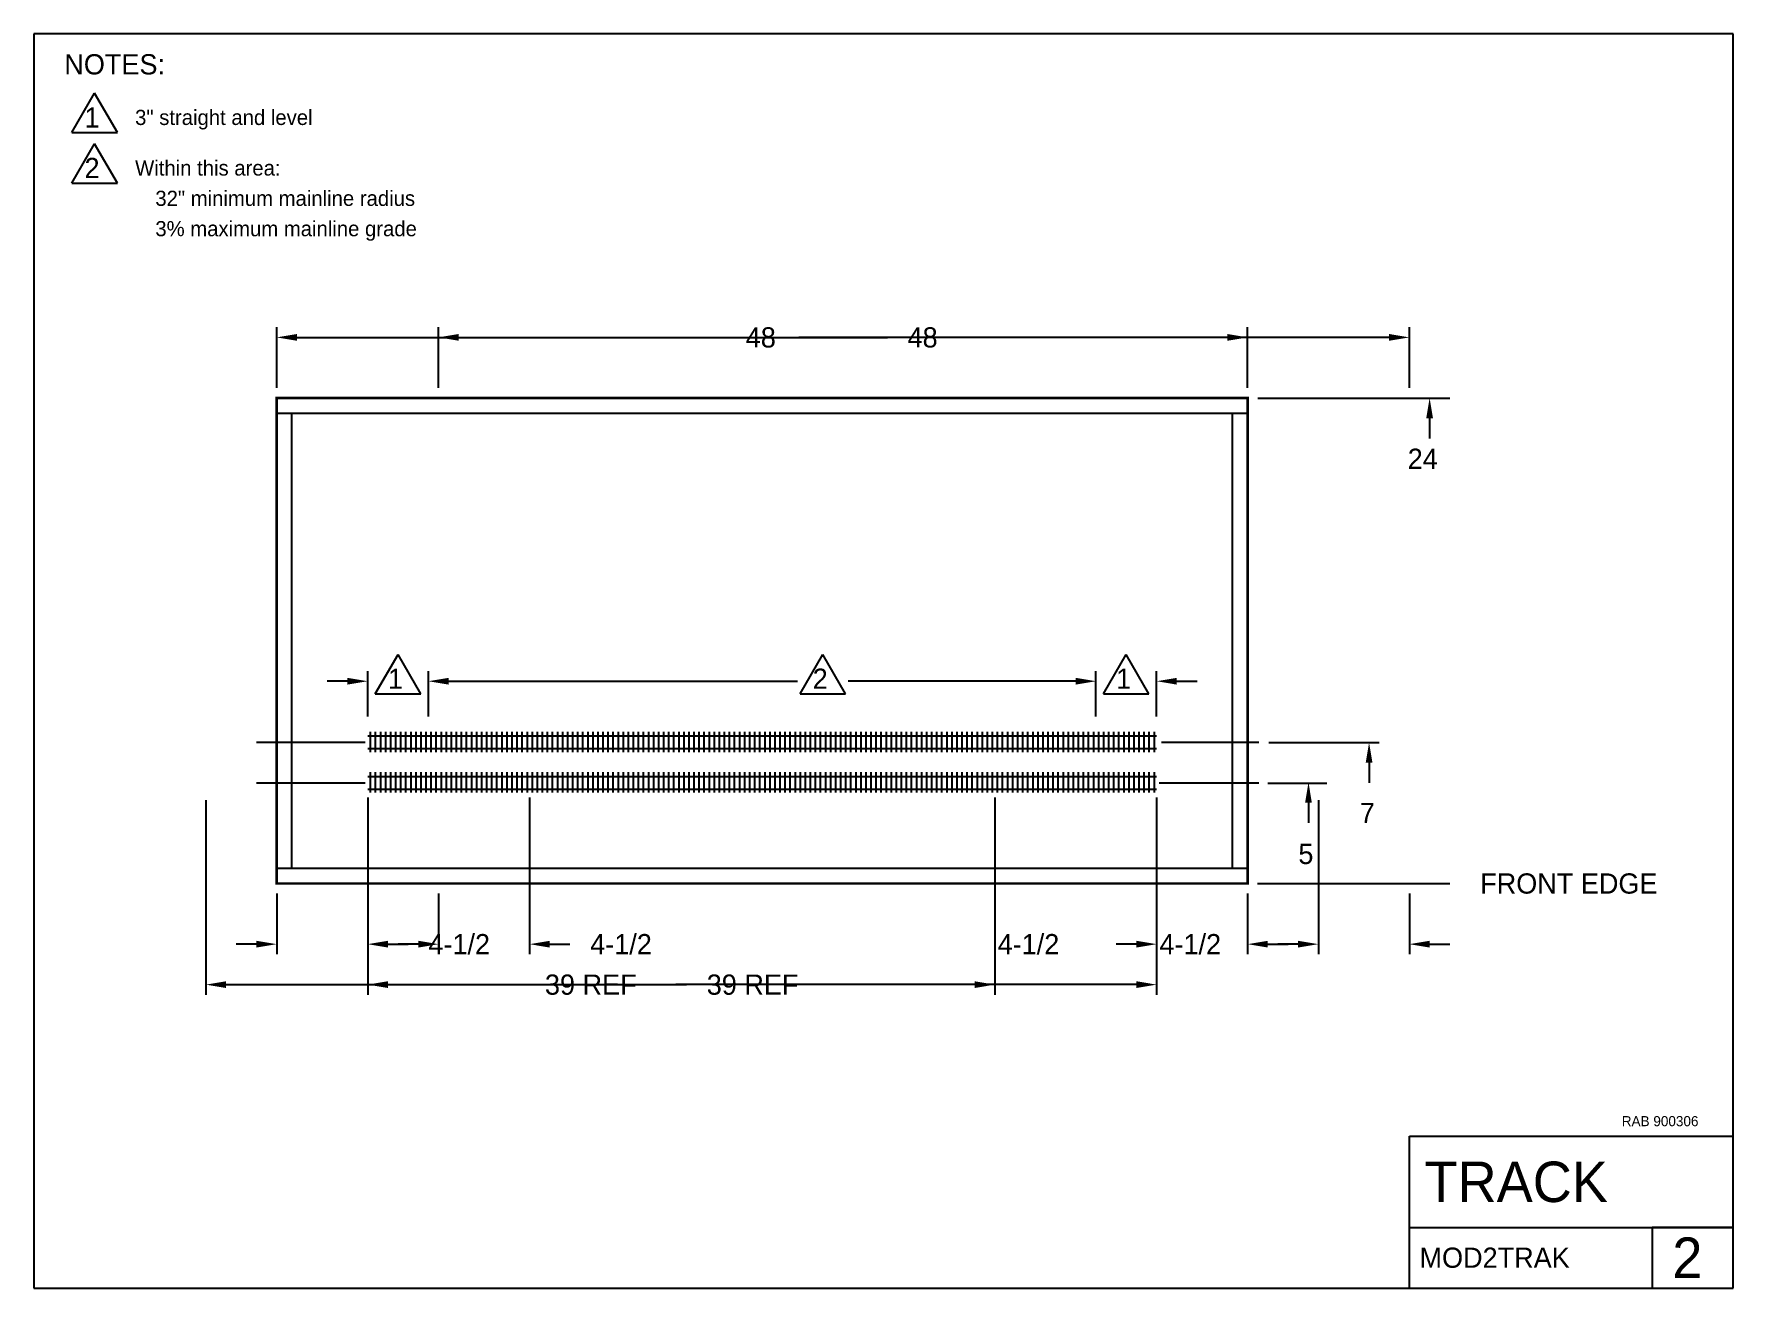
# Model space of a CAD drawing. Extents: x 0 to 84, y 0 to 62.
import ezdxf

# ---------------------------------------------------------------- set-up
doc = ezdxf.new("R2010")
doc.units = 0
doc.linetypes.add('CENTER', pattern=[0])
doc.layers.get('0').update_dxf_attribs({"linetype": 'CONTINUOUS'})
doc.layers.add('DIM', color=4, linetype='CENTER')
doc.dimstyles.get("Standard").update_dxf_attribs({"dimtxt": 2.5, "dimasz": 2.5, "dimexe": 1.25, "dimexo": 0.625, "dimtad": 1, "dimcen": 2.5, "dimazin": 3, "dimtfac": 1, "dimtmove": 0, "dimatfit": 3})

# ---------------------------------------------------------------- blocks, each defined once
blk = doc.blocks.new('*D')
at = {"color": 0}
for p, q in [((20, 44.5), (20, 47.5)), ((68, 44.5), (68, 47.5)), ((21, 47), (42.19, 47)), ((67, 47), (45.81, 47)), ((16.5, 24.125), (16.5, 14.5)), ((24.5, 24.25), (24.5, 16.5)), ((55.5, 24.25), (55.5, 14.5)), ((63.5, 24.125), (63.5, 16.5)), ((20, 19.5), (20, 16.5)), ((68, 19.5), (68, 16.5)), ((19, 17), (18, 17)), ((25.5, 17), (26.5, 17)), ((62.5, 17), (61.5, 17)), ((69, 17), (70, 17)), ((17.5, 15), (32.262, 15)), ((54.5, 15), (39.738, 15))]:
    blk.add_line(p, q, dxfattribs=at)
for points in [[(21, 46.833), (21, 47.167), (20, 47)], [(67, 46.833), (67, 47.167), (68, 47)], [(19, 16.833), (19, 17.167), (20, 17)], [(25.5, 16.833), (25.5, 17.167), (24.5, 17)], [(62.5, 16.833), (62.5, 17.167), (63.5, 17)], [(69, 16.833), (69, 17.167), (68, 17)], [(17.5, 14.833), (17.5, 15.167), (16.5, 15)], [(54.5, 14.833), (54.5, 15.167), (55.5, 15)]]:
    blk.add_solid(points, dxfattribs=at)
for s, p in [('48', (43.19, 46.5)), ('4-1/2', (27.5, 16.5)), ('4-1/2', (55.643, 16.5)), ('39 REF', (33.262, 14.5))]:
    blk.add_text(s, height=1, dxfattribs=at).set_placement(p)

msp = doc.modelspace()

# ---------------------------------------------------------------- linework, layer by layer
at = {"color": 0}
for p, q in [((84, 62), (0, 62)), ((0, 62), (0, 0)), ((84, 0), (84, 62)), ((1.875, 57.125), (3, 59.074)), ((4.125, 57.125), (3, 59.074)), ((1.875, 57.125), (4.125, 57.125)), ((1.875, 54.625), (3, 56.574)), ((4.125, 54.625), (3, 56.574)), ((1.875, 54.625), (4.125, 54.625)), ((60.5, 44), (70, 44)), ((12, 43.25), (60, 43.25)), ((12.75, 20.75), (12.75, 43.25)), ((59.25, 20.75), (59.25, 43.25)), ((69, 43), (69, 42)), ((16.875, 29.375), (18, 31.324)), ((19.125, 29.375), (18, 31.324)), ((37.875, 29.375), (39, 31.324)), ((40.125, 29.375), (39, 31.324)), ((52.875, 29.375), (54, 31.324)), ((55.125, 29.375), (54, 31.324)), ((16.5, 28.25), (16.5, 30.5)), ((19.5, 28.25), (19.5, 30.5)), ((52.5, 28.25), (52.5, 30.5)), ((55.5, 28.25), (55.5, 30.5)), ((15.5, 30), (14.5, 30)), ((20.5, 30), (37.75, 30)), ((51.5, 30), (40.25, 30)), ((56.5, 30), (57.5, 30)), ((16.875, 29.375), (19.125, 29.375)), ((37.875, 29.375), (40.125, 29.375)), ((52.875, 29.375), (55.125, 29.375)), ((16.5, 27.293), (55.5, 27.293)), ((16.625, 27.5), (16.625, 26.5)), ((16.875, 27.5), (16.875, 26.5)), ((17.125, 27.5), (17.125, 26.5)), ((17.375, 27.5), (17.375, 26.5)), ((17.625, 27.5), (17.625, 26.5)), ((17.875, 27.5), (17.875, 26.5)), ((18.125, 27.5), (18.125, 26.5)), ((18.375, 27.5), (18.375, 26.5)), ((18.625, 27.5), (18.625, 26.5)), ((18.875, 27.5), (18.875, 26.5)), ((19.125, 27.5), (19.125, 26.5)), ((19.375, 27.5), (19.375, 26.5)), ((19.625, 27.5), (19.625, 26.5)), ((19.875, 27.5), (19.875, 26.5)), ((20.125, 27.5), (20.125, 26.5)), ((20.375, 27.5), (20.375, 26.5)), ((20.625, 27.5), (20.625, 26.5)), ((20.875, 27.5), (20.875, 26.5)), ((21.125, 27.5), (21.125, 26.5)), ((21.375, 27.5), (21.375, 26.5)), ((21.625, 27.5), (21.625, 26.5)), ((21.875, 27.5), (21.875, 26.5)), ((22.125, 27.5), (22.125, 26.5)), ((22.375, 27.5), (22.375, 26.5)), ((22.625, 27.5), (22.625, 26.5)), ((22.875, 27.5), (22.875, 26.5)), ((23.125, 27.5), (23.125, 26.5)), ((23.375, 27.5), (23.375, 26.5)), ((23.625, 27.5), (23.625, 26.5)), ((23.875, 27.5), (23.875, 26.5)), ((24.125, 27.5), (24.125, 26.5)), ((24.375, 27.5), (24.375, 26.5)), ((24.625, 27.5), (24.625, 26.5)), ((24.875, 27.5), (24.875, 26.5)), ((25.125, 27.5), (25.125, 26.5)), ((25.375, 27.5), (25.375, 26.5)), ((25.625, 27.5), (25.625, 26.5)), ((25.875, 27.5), (25.875, 26.5)), ((26.125, 27.5), (26.125, 26.5)), ((26.375, 27.5), (26.375, 26.5)), ((26.625, 27.5), (26.625, 26.5)), ((26.875, 27.5), (26.875, 26.5)), ((27.125, 27.5), (27.125, 26.5)), ((27.375, 27.5), (27.375, 26.5)), ((27.625, 27.5), (27.625, 26.5)), ((27.875, 27.5), (27.875, 26.5)), ((28.125, 27.5), (28.125, 26.5)), ((28.375, 27.5), (28.375, 26.5)), ((28.625, 27.5), (28.625, 26.5)), ((28.875, 27.5), (28.875, 26.5)), ((29.125, 27.5), (29.125, 26.5)), ((29.375, 27.5), (29.375, 26.5)), ((29.625, 27.5), (29.625, 26.5)), ((29.875, 27.5), (29.875, 26.5)), ((30.125, 27.5), (30.125, 26.5)), ((30.375, 27.5), (30.375, 26.5)), ((30.625, 27.5), (30.625, 26.5)), ((30.875, 27.5), (30.875, 26.5)), ((31.125, 27.5), (31.125, 26.5)), ((31.375, 27.5), (31.375, 26.5)), ((31.625, 27.5), (31.625, 26.5)), ((31.875, 27.5), (31.875, 26.5)), ((32.125, 27.5), (32.125, 26.5)), ((32.375, 27.5), (32.375, 26.5)), ((32.625, 27.5), (32.625, 26.5)), ((32.875, 27.5), (32.875, 26.5)), ((33.125, 27.5), (33.125, 26.5)), ((33.375, 27.5), (33.375, 26.5)), ((33.625, 27.5), (33.625, 26.5)), ((33.875, 27.5), (33.875, 26.5)), ((34.125, 27.5), (34.125, 26.5)), ((34.375, 27.5), (34.375, 26.5)), ((34.625, 27.5), (34.625, 26.5)), ((34.875, 27.5), (34.875, 26.5)), ((35.125, 27.5), (35.125, 26.5)), ((35.375, 27.5), (35.375, 26.5)), ((35.625, 27.5), (35.625, 26.5)), ((35.875, 27.5), (35.875, 26.5)), ((36.125, 27.5), (36.125, 26.5)), ((36.375, 27.5), (36.375, 26.5)), ((36.625, 27.5), (36.625, 26.5)), ((36.875, 27.5), (36.875, 26.5)), ((37.125, 27.5), (37.125, 26.5)), ((37.375, 27.5), (37.375, 26.5)), ((37.625, 27.5), (37.625, 26.5)), ((37.875, 27.5), (37.875, 26.5)), ((38.125, 27.5), (38.125, 26.5)), ((38.375, 27.5), (38.375, 26.5)), ((38.625, 27.5), (38.625, 26.5)), ((38.875, 27.5), (38.875, 26.5)), ((39.125, 27.5), (39.125, 26.5)), ((39.375, 27.5), (39.375, 26.5)), ((39.625, 27.5), (39.625, 26.5)), ((39.875, 27.5), (39.875, 26.5)), ((40.125, 27.5), (40.125, 26.5)), ((40.375, 27.5), (40.375, 26.5)), ((40.625, 27.5), (40.625, 26.5)), ((40.875, 27.5), (40.875, 26.5)), ((41.125, 27.5), (41.125, 26.5)), ((41.375, 27.5), (41.375, 26.5)), ((41.625, 27.5), (41.625, 26.5)), ((41.875, 27.5), (41.875, 26.5)), ((42.125, 27.5), (42.125, 26.5)), ((42.375, 27.5), (42.375, 26.5)), ((42.625, 27.5), (42.625, 26.5)), ((42.875, 27.5), (42.875, 26.5)), ((43.125, 27.5), (43.125, 26.5)), ((43.375, 27.5), (43.375, 26.5)), ((43.625, 27.5), (43.625, 26.5)), ((43.875, 27.5), (43.875, 26.5)), ((44.125, 27.5), (44.125, 26.5)), ((44.375, 27.5), (44.375, 26.5)), ((44.625, 27.5), (44.625, 26.5)), ((44.875, 27.5), (44.875, 26.5)), ((45.125, 27.5), (45.125, 26.5)), ((45.375, 27.5), (45.375, 26.5)), ((45.625, 27.5), (45.625, 26.5)), ((45.875, 27.5), (45.875, 26.5)), ((46.125, 27.5), (46.125, 26.5)), ((46.375, 27.5), (46.375, 26.5)), ((46.625, 27.5), (46.625, 26.5)), ((46.875, 27.5), (46.875, 26.5)), ((47.125, 27.5), (47.125, 26.5)), ((47.375, 27.5), (47.375, 26.5)), ((47.625, 27.5), (47.625, 26.5)), ((47.875, 27.5), (47.875, 26.5)), ((48.125, 27.5), (48.125, 26.5)), ((48.375, 27.5), (48.375, 26.5)), ((48.625, 27.5), (48.625, 26.5)), ((48.875, 27.5), (48.875, 26.5)), ((49.125, 27.5), (49.125, 26.5)), ((49.375, 27.5), (49.375, 26.5)), ((49.625, 27.5), (49.625, 26.5)), ((49.875, 27.5), (49.875, 26.5)), ((50.125, 27.5), (50.125, 26.5)), ((50.375, 27.5), (50.375, 26.5)), ((50.625, 27.5), (50.625, 26.5)), ((50.875, 27.5), (50.875, 26.5)), ((51.125, 27.5), (51.125, 26.5)), ((51.375, 27.5), (51.375, 26.5)), ((51.625, 27.5), (51.625, 26.5)), ((51.875, 27.5), (51.875, 26.5)), ((52.125, 27.5), (52.125, 26.5)), ((52.375, 27.5), (52.375, 26.5)), ((52.625, 27.5), (52.625, 26.5)), ((52.875, 27.5), (52.875, 26.5)), ((53.125, 27.5), (53.125, 26.5)), ((53.375, 27.5), (53.375, 26.5)), ((53.625, 27.5), (53.625, 26.5)), ((53.875, 27.5), (53.875, 26.5)), ((54.125, 27.5), (54.125, 26.5)), ((54.375, 27.5), (54.375, 26.5)), ((54.625, 27.5), (54.625, 26.5)), ((54.875, 27.5), (54.875, 26.5)), ((55.125, 27.5), (55.125, 26.5)), ((55.375, 27.5), (55.375, 26.5)), ((61.059, 26.974), (66.507, 26.974)), ((16.5, 26.668), (55.5, 26.668)), ((16.5, 25.293), (55.5, 25.293)), ((16.625, 25.5), (16.625, 24.5)), ((16.875, 25.5), (16.875, 24.5)), ((17.125, 25.5), (17.125, 24.5)), ((17.375, 25.5), (17.375, 24.5)), ((17.625, 25.5), (17.625, 24.5)), ((17.875, 25.5), (17.875, 24.5)), ((18.125, 25.5), (18.125, 24.5)), ((18.375, 25.5), (18.375, 24.5)), ((18.625, 25.5), (18.625, 24.5)), ((18.875, 25.5), (18.875, 24.5)), ((19.125, 25.5), (19.125, 24.5)), ((19.375, 25.5), (19.375, 24.5)), ((19.625, 25.5), (19.625, 24.5)), ((19.875, 25.5), (19.875, 24.5)), ((20.125, 25.5), (20.125, 24.5)), ((20.375, 25.5), (20.375, 24.5)), ((20.625, 25.5), (20.625, 24.5)), ((20.875, 25.5), (20.875, 24.5)), ((21.125, 25.5), (21.125, 24.5)), ((21.375, 25.5), (21.375, 24.5)), ((21.625, 25.5), (21.625, 24.5)), ((21.875, 25.5), (21.875, 24.5)), ((22.125, 25.5), (22.125, 24.5)), ((22.375, 25.5), (22.375, 24.5)), ((22.625, 25.5), (22.625, 24.5)), ((22.875, 25.5), (22.875, 24.5)), ((23.125, 25.5), (23.125, 24.5)), ((23.375, 25.5), (23.375, 24.5)), ((23.625, 25.5), (23.625, 24.5)), ((23.875, 25.5), (23.875, 24.5)), ((24.125, 25.5), (24.125, 24.5)), ((24.375, 25.5), (24.375, 24.5)), ((24.625, 25.5), (24.625, 24.5)), ((24.875, 25.5), (24.875, 24.5)), ((25.125, 25.5), (25.125, 24.5)), ((25.375, 25.5), (25.375, 24.5)), ((25.625, 25.5), (25.625, 24.5)), ((25.875, 25.5), (25.875, 24.5)), ((26.125, 25.5), (26.125, 24.5)), ((26.375, 25.5), (26.375, 24.5)), ((26.625, 25.5), (26.625, 24.5)), ((26.875, 25.5), (26.875, 24.5)), ((27.125, 25.5), (27.125, 24.5)), ((27.375, 25.5), (27.375, 24.5)), ((27.625, 25.5), (27.625, 24.5)), ((27.875, 25.5), (27.875, 24.5)), ((28.125, 25.5), (28.125, 24.5)), ((28.375, 25.5), (28.375, 24.5)), ((28.625, 25.5), (28.625, 24.5)), ((28.875, 25.5), (28.875, 24.5)), ((29.125, 25.5), (29.125, 24.5)), ((29.375, 25.5), (29.375, 24.5)), ((29.625, 25.5), (29.625, 24.5)), ((29.875, 25.5), (29.875, 24.5)), ((30.125, 25.5), (30.125, 24.5)), ((30.375, 25.5), (30.375, 24.5)), ((30.625, 25.5), (30.625, 24.5)), ((30.875, 25.5), (30.875, 24.5)), ((31.125, 25.5), (31.125, 24.5)), ((31.375, 25.5), (31.375, 24.5)), ((31.625, 25.5), (31.625, 24.5)), ((31.875, 25.5), (31.875, 24.5)), ((32.125, 25.5), (32.125, 24.5)), ((32.375, 25.5), (32.375, 24.5)), ((32.625, 25.5), (32.625, 24.5)), ((32.875, 25.5), (32.875, 24.5)), ((33.125, 25.5), (33.125, 24.5)), ((33.375, 25.5), (33.375, 24.5)), ((33.625, 25.5), (33.625, 24.5)), ((33.875, 25.5), (33.875, 24.5)), ((34.125, 25.5), (34.125, 24.5)), ((34.375, 25.5), (34.375, 24.5)), ((34.625, 25.5), (34.625, 24.5)), ((34.875, 25.5), (34.875, 24.5)), ((35.125, 25.5), (35.125, 24.5)), ((35.375, 25.5), (35.375, 24.5)), ((35.625, 25.5), (35.625, 24.5)), ((35.875, 25.5), (35.875, 24.5)), ((36.125, 25.5), (36.125, 24.5)), ((36.375, 25.5), (36.375, 24.5)), ((36.625, 25.5), (36.625, 24.5)), ((36.875, 25.5), (36.875, 24.5)), ((37.125, 25.5), (37.125, 24.5)), ((37.375, 25.5), (37.375, 24.5)), ((37.625, 25.5), (37.625, 24.5)), ((37.875, 25.5), (37.875, 24.5)), ((38.125, 25.5), (38.125, 24.5)), ((38.375, 25.5), (38.375, 24.5)), ((38.625, 25.5), (38.625, 24.5)), ((38.875, 25.5), (38.875, 24.5)), ((39.125, 25.5), (39.125, 24.5)), ((39.375, 25.5), (39.375, 24.5)), ((39.625, 25.5), (39.625, 24.5)), ((39.875, 25.5), (39.875, 24.5)), ((40.125, 25.5), (40.125, 24.5)), ((40.375, 25.5), (40.375, 24.5)), ((40.625, 25.5), (40.625, 24.5)), ((40.875, 25.5), (40.875, 24.5)), ((41.125, 25.5), (41.125, 24.5)), ((41.375, 25.5), (41.375, 24.5)), ((41.625, 25.5), (41.625, 24.5)), ((41.875, 25.5), (41.875, 24.5)), ((42.125, 25.5), (42.125, 24.5)), ((42.375, 25.5), (42.375, 24.5)), ((42.625, 25.5), (42.625, 24.5)), ((42.875, 25.5), (42.875, 24.5)), ((43.125, 25.5), (43.125, 24.5)), ((43.375, 25.5), (43.375, 24.5)), ((43.625, 25.5), (43.625, 24.5)), ((43.875, 25.5), (43.875, 24.5)), ((44.125, 25.5), (44.125, 24.5)), ((44.375, 25.5), (44.375, 24.5)), ((44.625, 25.5), (44.625, 24.5)), ((44.875, 25.5), (44.875, 24.5)), ((45.125, 25.5), (45.125, 24.5)), ((45.375, 25.5), (45.375, 24.5)), ((45.625, 25.5), (45.625, 24.5)), ((45.875, 25.5), (45.875, 24.5)), ((46.125, 25.5), (46.125, 24.5)), ((46.375, 25.5), (46.375, 24.5)), ((46.625, 25.5), (46.625, 24.5)), ((46.875, 25.5), (46.875, 24.5)), ((47.125, 25.5), (47.125, 24.5)), ((47.375, 25.5), (47.375, 24.5)), ((47.625, 25.5), (47.625, 24.5)), ((47.875, 25.5), (47.875, 24.5)), ((48.125, 25.5), (48.125, 24.5)), ((48.375, 25.5), (48.375, 24.5)), ((48.625, 25.5), (48.625, 24.5)), ((48.875, 25.5), (48.875, 24.5)), ((49.125, 25.5), (49.125, 24.5)), ((49.375, 25.5), (49.375, 24.5)), ((49.625, 25.5), (49.625, 24.5)), ((49.875, 25.5), (49.875, 24.5)), ((50.125, 25.5), (50.125, 24.5)), ((50.375, 25.5), (50.375, 24.5)), ((50.625, 25.5), (50.625, 24.5)), ((50.875, 25.5), (50.875, 24.5)), ((51.125, 25.5), (51.125, 24.5)), ((51.375, 25.5), (51.375, 24.5)), ((51.625, 25.5), (51.625, 24.5)), ((51.875, 25.5), (51.875, 24.5)), ((52.125, 25.5), (52.125, 24.5)), ((52.375, 25.5), (52.375, 24.5)), ((52.625, 25.5), (52.625, 24.5)), ((52.875, 25.5), (52.875, 24.5)), ((53.125, 25.5), (53.125, 24.5)), ((53.375, 25.5), (53.375, 24.5)), ((53.625, 25.5), (53.625, 24.5)), ((53.875, 25.5), (53.875, 24.5)), ((54.125, 25.5), (54.125, 24.5)), ((54.375, 25.5), (54.375, 24.5)), ((54.625, 25.5), (54.625, 24.5)), ((54.875, 25.5), (54.875, 24.5)), ((55.125, 25.5), (55.125, 24.5)), ((55.375, 25.5), (55.375, 24.5)), ((66.007, 25.974), (66.007, 24.984)), ((16.5, 24.668), (55.5, 24.668)), ((60.998, 24.962), (63.916, 24.962)), ((63.012, 23.994), (63.012, 22.994)), ((12, 20.75), (60, 20.75)), ((60.496, 19.994), (66.507, 19.994)), ((60.496, 19.994), (70, 19.994)), ((68, 0), (68, 7.5)), ((68, 7.5), (84, 7.5)), ((68, 3), (84, 3)), ((84, 3), (80, 3)), ((80, 3), (80, 0)), ((0, 0), (84, 0))]:
    msp.add_line(p, q, dxfattribs=at)
at = {"color": 0, "const_width": 0.125}
msp.add_lwpolyline([(60, 20), (60, 44), (12, 44), (12, 20)], close=True, dxfattribs=at)
at = {"color": 0}
for points in [[(69.167, 43), (68.833, 43), (69, 44)], [(15.5, 29.833), (15.5, 30.167), (16.5, 30)], [(20.5, 29.833), (20.5, 30.167), (19.5, 30)], [(51.5, 29.833), (51.5, 30.167), (52.5, 30)], [(56.5, 29.833), (56.5, 30.167), (55.5, 30)], [(66.173, 25.974), (65.84, 25.974), (66.007, 26.974)], [(63.178, 23.994), (62.845, 23.994), (63.012, 24.994)]]:
    msp.add_solid(points, dxfattribs=at)
at = {"layer": 'DIM', "color": 0}
for p, q in [((11, 26.98), (16.375, 26.98)), ((55.75, 26.98), (60.559, 26.98)), ((11, 24.98), (16.375, 24.98)), ((55.625, 24.98), (60.559, 24.98))]:
    msp.add_line(p, q, dxfattribs=at)

# ---------------------------------------------------------------- texts
at = {"color": 0}
for s, height, p in [('NOTES:', 1, (1.5, 60)), ('1', 1, (2.5, 57.375)), ('3" straight and level', 0.75, (5, 57.5)), ('2', 1, (2.5, 54.875)), ('Within this area:', 0.75, (5, 55)), ('32" minimum mainline radius', 0.75, (6, 53.5)), ('3% maximum mainline grade', 0.75, (6, 52)), ('24', 1, (67.917, 40.5)), ('1', 1, (17.5, 29.625)), ('2', 1, (38.5, 29.625)), ('1', 1, (53.5, 29.625)), ('7', 1, (65.548, 22.984)), ('5', 1, (62.512, 20.962)), ('FRONT EDGE', 1, (71.5, 19.5)), ('RAB 900306', 0.5, (78.5, 8)), ('TRACK', 2, (68.75, 4.25)), ('2', 2, (81, 0.5)), ('MOD2TRAK', 1, (68.5, 1))]:
    msp.add_text(s, height=height, dxfattribs=at).set_placement(p)

# ---------------------------------------------------------------- dimensions: what is measured, and where the dimension line sits
dim = msp.add_linear_dim(base=(60, 47), p1=(12, 44), p2=(60, 44), dimstyle='Standard', dxfattribs=at)
dim.commit()
dim.dimension.update_dxf_attribs({"geometry": '*D', "text_midpoint": (36, 47), "insert": (-8, 0)})
for base, p1, p2, middle in [((55.5, 17), (60, 20), (55.5, 24.625), (50.071, 17)), ((16.5, 17), (12, 20), (16.5, 24.75), (21.929, 17))]:
    dim = msp.add_linear_dim(base=base, p1=p1, p2=p2, text='4-1/2', dimstyle='Standard', dxfattribs=at)
    dim.commit()
    dim.dimension.update_dxf_attribs({"geometry": '*D', "text_midpoint": middle, "insert": (-8, 0)})
dim = msp.add_linear_dim(base=(55.5, 15), p1=(16.5, 24.625), p2=(55.5, 24.75), text='39 REF', dimstyle='Standard', dxfattribs=at)
dim.commit()
dim.dimension.update_dxf_attribs({"geometry": '*D', "text_midpoint": (36, 15)})

doc.saveas('drawing.dxf')
